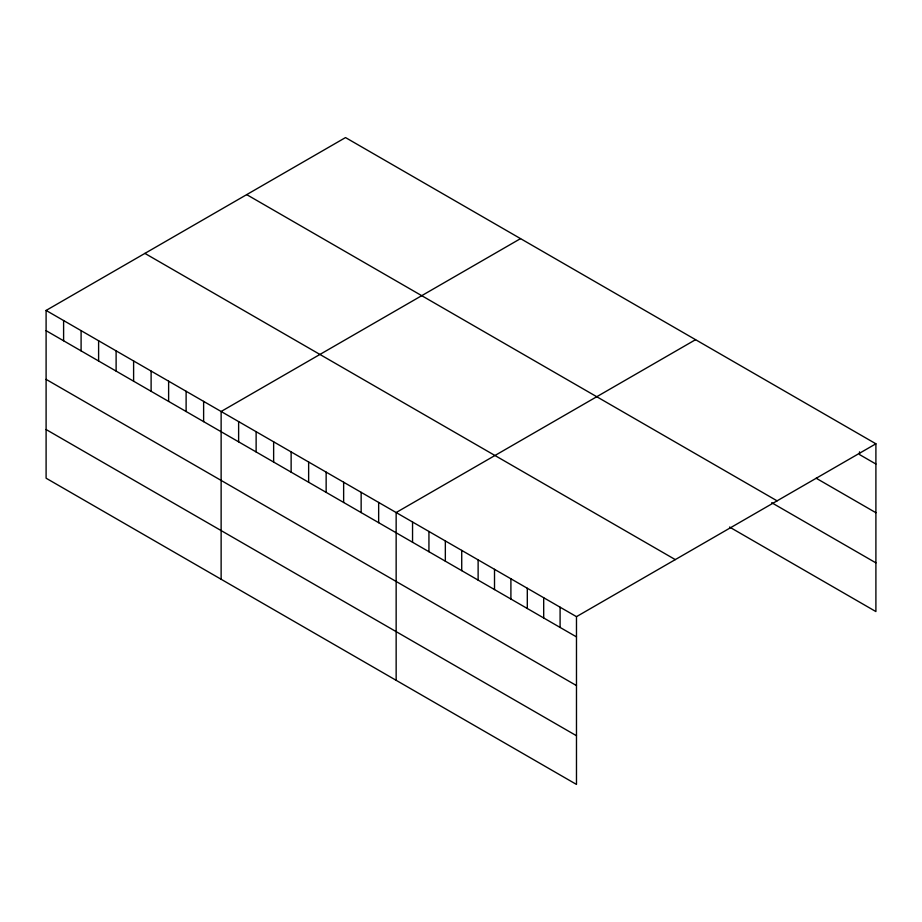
<?xml version="1.0" encoding="UTF-8"?>
<svg xmlns="http://www.w3.org/2000/svg" width="922" height="922" viewBox="0 0 922 922"><rect width="100%" height="100%" fill="white"/><g stroke="black" fill="none" stroke-linecap="round" stroke-linejoin="round"><path stroke-width="1.38" d="M46.1 310.437L576.481 616.657L576.481 784.426L46.1 478.207L46.1 310.437L345.52 137.574L875.9 443.793L875.9 611.563L729.533 527.05M520.538 238.625L221.13 411.489L221.13 579.258M695.568 339.676L396.149 512.54L396.149 680.309M576.481 616.657L875.9 443.793M875.9 464.031L859.511 454.558L859.511 451.861M816.177 478.23L875.9 512.713M246.704 194.623L777.096 500.842M771.679 502.709L875.9 562.869M144.904 253.4L675.296 559.608M46.1 330.675L576.481 636.895M46.1 379.368L576.481 685.576M46.1 429.525L576.481 735.744M560.092 607.195L560.092 627.433M543.692 597.733L543.692 617.959M527.303 588.259L527.303 608.497M510.903 578.797L510.903 599.035M494.515 569.335L494.515 589.573M478.126 559.873L478.126 580.111M461.726 550.399L461.726 570.637M445.338 540.937L445.338 561.175M428.937 531.475L428.937 551.713M412.549 522.013L412.549 542.251M378.654 502.444L378.654 522.682M361.147 492.336L361.147 512.574M343.641 482.229L343.641 502.467M326.146 472.122L326.146 492.36M308.64 462.014L308.64 482.252M291.133 451.918L291.133 472.156M273.638 441.811L273.638 462.049M256.132 431.703L256.132 451.941M238.625 421.596L238.625 441.834M203.624 401.393L203.624 421.631M186.117 391.285L186.117 411.523M168.622 381.178L168.622 401.416M151.116 371.07L151.116 391.308M133.609 360.963L133.609 381.201M116.114 350.867L116.114 371.105M98.608 340.76L98.608 360.998M81.101 330.652L81.101 350.89M63.606 320.545L63.606 340.783"/></g></svg>
